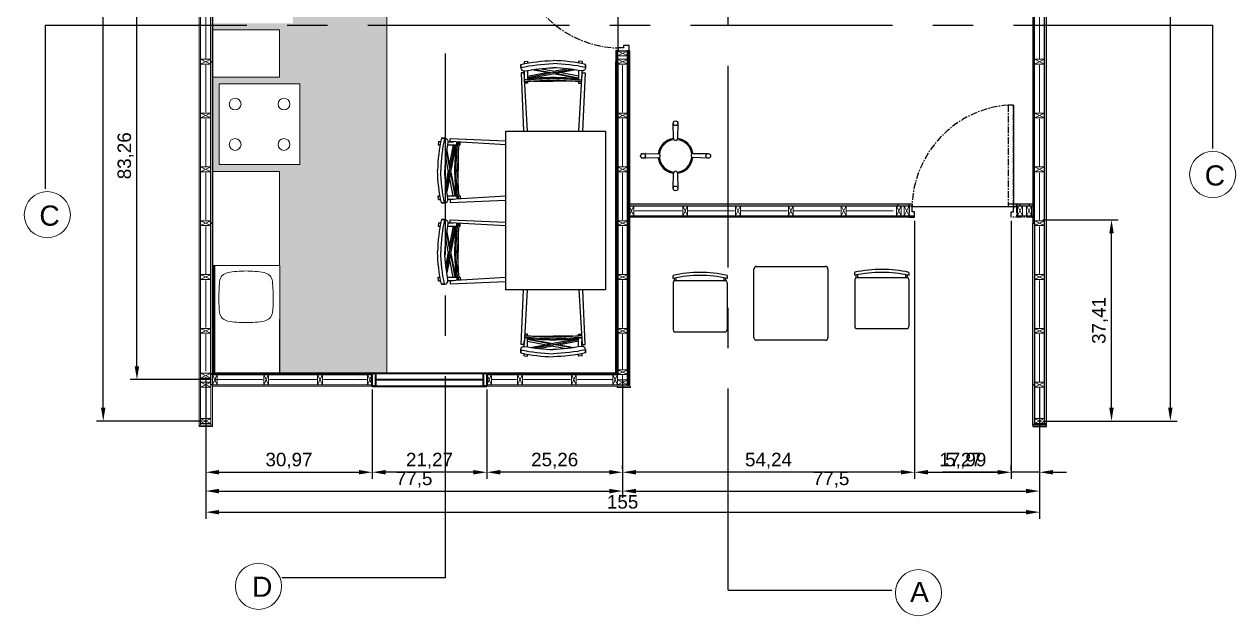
# Paper-space layout 'A000' of a CAD drawing. Header units: millimetres. Extents: x 0 to 841, y 0 to 594.
# Drawn here: x 155 to 380.2, y 161 to 271 of the extents above; entities that cross this region are included whole.
import ezdxf

# ---------------------------------------------------------------- set-up
doc = ezdxf.new("R2010")
doc.units = ezdxf.units.MM
doc.header["$MEASUREMENT"] = 0
doc.linetypes.add('CENTER', pattern=[2, 1.25, -0.25, 0.25, -0.25])
doc.layers.get('DEFPOINTS').update_dxf_attribs({"color": 210})
doc.layers.add('_AUX', color=210, linetype='Continuous', lineweight=18, plot=False)
for name, color, linetype, lineweight in [('A-ANNO-SYMB', 3, 'Continuous', 18), ('A-DETL-MBND', 3, 'Continuous', 18), ('A-DETL-MCUT', 4, 'Continuous', 25), ('A-DOOR-FULL', 4, 'Continuous', 25), ('A-ELEV-MBE1', 7, 'Continuous', 35), ('A-ELEV-MBE2', 4, 'Continuous', 25), ('A-FLOR-PATT', 8, 'Continuous', 18), ('A-FURN', 8, 'Continuous', 18), ('A-SECT-MCUT', 7, 'Continuous', 35), ('A-WALL-PATT', 8, 'Continuous', 18), ('A-WALL-STUD', 3, 'Continuous', 18)]:
    doc.layers.add(name, color=color, linetype=linetype, lineweight=lineweight)
doc.styles.get("Standard").update_dxf_attribs({"font": 'arial.ttf'})
doc.dimstyles.new('ISO-25', dxfattribs={"dimtxt": 2.5, "dimasz": 2.5, "dimexe": 1.25, "dimexo": 0.625, "dimtad": 1, "dimtxsty": 'Standard', "dimcen": 2.5, "dimadec": 0, "dimazin": 0, "dimtfac": 1, "dimtmove": 0, "dimatfit": 3, "dimfxl": 1, "dimarcsym": 0})

# ---------------------------------------------------------------- blocks, each defined once
blk = doc.blocks.new('*D57')
at = {"color": 0, "lineweight": -2, "transparency": 16777216}
for p, q in [((188.73, 196.58), (188.73, 179.01)), ((343.73, 196.58), (343.73, 179.01)), ((191.23, 180.26), (341.23, 180.26))]:
    blk.add_line(p, q, dxfattribs=at)
at = {"color": 0, "transparency": 16777216}
for points in [[(191.23, 180.67), (191.23, 179.84), (188.73, 180.26)], [(341.23, 180.67), (341.23, 179.84), (343.73, 180.26)]]:
    blk.add_solid(points, dxfattribs=at)
at = {"layer": 'DEFPOINTS', "color": 0, "transparency": 16777216}
for p in [(188.73, 197.2), (343.73, 197.2), (343.73, 180.26)]:
    blk.add_point(p, dxfattribs=at)
at = {"color": 0, "transparency": 16777216, "insert": (266.23, 182.16), "char_height": 2.5, "attachment_point": 5}
blk.add_mtext('155', dxfattribs=at)
blk = doc.blocks.new('*D58')
at = {"color": 0, "lineweight": -2, "transparency": 16777216}
for p, q in [((188.73, 204.76), (188.73, 182.93)), ((266.23, 204.76), (266.23, 182.93)), ((191.23, 184.18), (263.73, 184.18))]:
    blk.add_line(p, q, dxfattribs=at)
at = {"color": 0, "transparency": 16777216}
for points in [[(191.23, 184.6), (191.23, 183.76), (188.73, 184.18)], [(263.73, 184.6), (263.73, 183.76), (266.23, 184.18)]]:
    blk.add_solid(points, dxfattribs=at)
at = {"layer": 'DEFPOINTS', "color": 0, "transparency": 16777216}
for p in [(188.73, 205.39), (266.23, 205.39), (266.23, 184.18)]:
    blk.add_point(p, dxfattribs=at)
at = {"color": 0, "transparency": 16777216, "insert": (227.48, 186.3), "char_height": 2.5, "attachment_point": 5}
blk.add_mtext('77,5', dxfattribs=at)
blk = doc.blocks.new('*D59')
at = {"color": 0, "lineweight": -2, "transparency": 16777216}
for p, q in [((266.23, 204.24), (266.23, 182.93)), ((343.73, 203.33), (343.73, 182.93)), ((268.73, 184.18), (341.23, 184.18))]:
    blk.add_line(p, q, dxfattribs=at)
at = {"color": 0, "transparency": 16777216}
for points in [[(268.73, 184.6), (268.73, 183.76), (266.23, 184.18)], [(341.23, 184.6), (341.23, 183.76), (343.73, 184.18)]]:
    blk.add_solid(points, dxfattribs=at)
at = {"layer": 'DEFPOINTS', "color": 0, "transparency": 16777216}
for p in [(266.23, 204.86), (343.73, 203.96), (343.73, 184.18)]:
    blk.add_point(p, dxfattribs=at)
at = {"color": 0, "transparency": 16777216, "insert": (304.98, 186.3), "char_height": 2.5, "attachment_point": 5}
blk.add_mtext('77,5', dxfattribs=at)
blk = doc.blocks.new('*D60')
at = {"color": 0, "lineweight": -2, "transparency": 16777216}
for p, q in [((344.36, 383.38), (369.29, 383.38)), ((368.04, 199.7), (368.04, 380.88)), ((344.36, 197.2), (369.29, 197.2))]:
    blk.add_line(p, q, dxfattribs=at)
at = {"color": 0, "transparency": 16777216}
for points in [[(367.63, 380.88), (368.46, 380.88), (368.04, 383.38)], [(367.63, 199.7), (368.46, 199.7), (368.04, 197.2)]]:
    blk.add_solid(points, dxfattribs=at)
at = {"layer": 'DEFPOINTS', "color": 0, "transparency": 16777216}
for p in [(343.73, 383.38), (368.04, 383.38), (343.73, 197.2)]:
    blk.add_point(p, dxfattribs=at)
at = {"color": 0, "transparency": 16777216, "insert": (365.92, 290.29), "char_height": 2.5, "attachment_point": 5, "rotation": 90}
blk.add_mtext('186,18', dxfattribs=at)
blk = doc.blocks.new('*D61')
at = {"color": 0, "lineweight": -2, "transparency": 16777216}
for p, q in [((344.36, 234.61), (358.36, 234.61)), ((357.11, 199.7), (357.11, 232.11)), ((344.36, 197.2), (358.36, 197.2))]:
    blk.add_line(p, q, dxfattribs=at)
at = {"color": 0, "transparency": 16777216}
for points in [[(356.69, 232.11), (357.52, 232.11), (357.11, 234.61)], [(356.69, 199.7), (357.52, 199.7), (357.11, 197.2)]]:
    blk.add_solid(points, dxfattribs=at)
at = {"layer": 'DEFPOINTS', "color": 0, "transparency": 16777216}
for p in [(343.73, 234.61), (357.11, 234.61), (343.73, 197.2)]:
    blk.add_point(p, dxfattribs=at)
at = {"color": 0, "transparency": 16777216, "insert": (354.98, 215.91), "char_height": 2.5, "attachment_point": 5, "rotation": 90}
blk.add_mtext('37,41', dxfattribs=at)
blk = doc.blocks.new('*D64')
at = {"color": 0, "lineweight": -2, "transparency": 16777216}
for p, q in [((188.11, 383.68), (168.44, 383.68)), ((169.69, 199.7), (169.69, 381.18)), ((188.11, 197.2), (168.44, 197.2))]:
    blk.add_line(p, q, dxfattribs=at)
at = {"color": 0, "transparency": 16777216}
for points in [[(169.27, 381.18), (170.1, 381.18), (169.69, 383.68)], [(169.27, 199.7), (170.1, 199.7), (169.69, 197.2)]]:
    blk.add_solid(points, dxfattribs=at)
at = {"layer": 'DEFPOINTS', "color": 0, "transparency": 16777216}
for p in [(169.69, 383.68), (188.73, 383.68), (188.73, 197.2)]:
    blk.add_point(p, dxfattribs=at)
at = {"color": 0, "transparency": 16777216, "insert": (167.56, 290.44), "char_height": 2.5, "attachment_point": 5, "rotation": 90}
blk.add_mtext('186,48', dxfattribs=at)
blk = doc.blocks.new('*D71')
at = {"color": 0, "lineweight": -2, "transparency": 16777216}
for p, q in [((219.7, 203.06), (219.7, 186.43)), ((188.73, 196.58), (188.73, 186.43)), ((191.23, 187.68), (217.2, 187.68))]:
    blk.add_line(p, q, dxfattribs=at)
at = {"color": 0, "transparency": 16777216}
for points in [[(191.23, 188.1), (191.23, 187.27), (188.73, 187.68)], [(217.2, 188.1), (217.2, 187.27), (219.7, 187.68)]]:
    blk.add_solid(points, dxfattribs=at)
at = {"layer": 'DEFPOINTS', "color": 0, "transparency": 16777216}
for p in [(219.7, 203.68), (188.73, 197.2), (219.7, 187.68)]:
    blk.add_point(p, dxfattribs=at)
at = {"color": 0, "transparency": 16777216, "insert": (204.21, 189.81), "char_height": 2.5, "attachment_point": 5}
blk.add_mtext('30,97', dxfattribs=at)
blk = doc.blocks.new('*D72')
at = {"color": 0, "lineweight": -2, "transparency": 16777216}
for p, q in [((219.7, 203.06), (219.7, 186.43)), ((240.97, 203.06), (240.97, 186.43)), ((238.47, 187.68), (222.2, 187.68))]:
    blk.add_line(p, q, dxfattribs=at)
at = {"color": 0, "transparency": 16777216}
for points in [[(222.2, 188.1), (222.2, 187.27), (219.7, 187.68)], [(238.47, 188.1), (238.47, 187.27), (240.97, 187.68)]]:
    blk.add_solid(points, dxfattribs=at)
at = {"layer": 'DEFPOINTS', "color": 0, "transparency": 16777216}
for p in [(219.7, 203.68), (240.97, 203.68), (219.7, 187.68)]:
    blk.add_point(p, dxfattribs=at)
at = {"color": 0, "transparency": 16777216, "insert": (230.33, 189.81), "char_height": 2.5, "attachment_point": 5}
blk.add_mtext('21,27', dxfattribs=at)
blk = doc.blocks.new('*D73')
at = {"color": 0, "lineweight": -2, "transparency": 16777216}
for p, q in [((240.97, 203.06), (240.97, 186.43)), ((266.23, 203.78), (266.23, 186.43)), ((263.73, 187.68), (243.47, 187.68))]:
    blk.add_line(p, q, dxfattribs=at)
at = {"color": 0, "transparency": 16777216}
for points in [[(243.47, 188.1), (243.47, 187.27), (240.97, 187.68)], [(263.73, 188.1), (263.73, 187.27), (266.23, 187.68)]]:
    blk.add_solid(points, dxfattribs=at)
at = {"layer": 'DEFPOINTS', "color": 0, "transparency": 16777216}
for p in [(240.97, 203.68), (266.23, 204.41), (240.97, 187.68)]:
    blk.add_point(p, dxfattribs=at)
at = {"color": 0, "transparency": 16777216, "insert": (253.6, 189.81), "char_height": 2.5, "attachment_point": 5}
blk.add_mtext('25,26', dxfattribs=at)
blk = doc.blocks.new('*D74')
at = {"color": 0, "lineweight": -2, "transparency": 16777216}
for p, q in [((320.47, 234.46), (320.47, 186.43)), ((266.23, 188.31), (266.23, 188.93)), ((317.97, 187.68), (268.73, 187.68))]:
    blk.add_line(p, q, dxfattribs=at)
at = {"color": 0, "transparency": 16777216}
for points in [[(268.73, 188.1), (268.73, 187.27), (266.23, 187.68)], [(317.97, 188.1), (317.97, 187.27), (320.47, 187.68)]]:
    blk.add_solid(points, dxfattribs=at)
at = {"layer": 'DEFPOINTS', "color": 0, "transparency": 16777216}
for p in [(320.47, 235.08), (266.23, 187.68), (266.23, 187.68)]:
    blk.add_point(p, dxfattribs=at)
at = {"color": 0, "transparency": 16777216, "insert": (293.35, 189.81), "char_height": 2.5, "attachment_point": 5}
blk.add_mtext('54,24', dxfattribs=at)
blk = doc.blocks.new('*D75')
at = {"color": 0, "lineweight": -2, "transparency": 16777216}
for p, q in [((320.47, 234.46), (320.47, 186.43)), ((338.46, 234.46), (338.46, 186.43)), ((322.97, 187.68), (335.96, 187.68))]:
    blk.add_line(p, q, dxfattribs=at)
at = {"color": 0, "transparency": 16777216}
for points in [[(322.97, 188.1), (322.97, 187.27), (320.47, 187.68)], [(335.96, 188.1), (335.96, 187.27), (338.46, 187.68)]]:
    blk.add_solid(points, dxfattribs=at)
at = {"layer": 'DEFPOINTS', "color": 0, "transparency": 16777216}
for p in [(320.47, 235.08), (338.46, 235.08), (338.46, 187.68)]:
    blk.add_point(p, dxfattribs=at)
at = {"color": 0, "transparency": 16777216, "insert": (329.47, 189.81), "char_height": 2.5, "attachment_point": 5}
blk.add_mtext('17,99', dxfattribs=at)
blk = doc.blocks.new('*D76')
at = {"color": 0, "lineweight": -2, "transparency": 16777216}
for p, q in [((343.73, 196.58), (343.73, 186.43)), ((335.96, 187.68), (325.72, 187.68)), ((338.46, 188), (338.46, 188.93)), ((343.73, 187.68), (338.46, 187.68)), ((346.23, 187.68), (348.73, 187.68))]:
    blk.add_line(p, q, dxfattribs=at)
at = {"color": 0, "transparency": 16777216}
for points in [[(335.96, 188.1), (335.96, 187.27), (338.46, 187.68)], [(346.23, 188.1), (346.23, 187.27), (343.73, 187.68)]]:
    blk.add_solid(points, dxfattribs=at)
at = {"layer": 'DEFPOINTS', "color": 0, "transparency": 16777216}
for p in [(343.73, 197.2), (338.46, 187.68), (338.46, 187.37)]:
    blk.add_point(p, dxfattribs=at)
at = {"color": 0, "transparency": 16777216, "insert": (329.59, 189.81), "char_height": 2.5, "attachment_point": 5}
blk.add_mtext('5,27', dxfattribs=at)
blk = doc.blocks.new('*D78')
at = {"color": 0, "lineweight": -2, "transparency": 16777216}
for p, q in [((189.91, 288.15), (174.7, 288.15)), ((175.95, 207.4), (175.95, 285.65)), ((189.79, 204.9), (174.7, 204.9))]:
    blk.add_line(p, q, dxfattribs=at)
at = {"color": 0, "transparency": 16777216}
for points in [[(175.54, 285.65), (176.37, 285.65), (175.95, 288.15)], [(175.54, 207.4), (176.37, 207.4), (175.95, 204.9)]]:
    blk.add_solid(points, dxfattribs=at)
at = {"layer": 'DEFPOINTS', "color": 0, "transparency": 16777216}
for p in [(175.95, 288.15), (190.53, 288.15), (190.42, 204.9)]:
    blk.add_point(p, dxfattribs=at)
at = {"color": 0, "transparency": 16777216, "insert": (173.83, 246.53), "char_height": 2.5, "attachment_point": 5, "rotation": 90}
blk.add_mtext('83,26', dxfattribs=at)

psp = doc.layouts.new('A000')

# ---------------------------------------------------------------- hatches: boundary and pattern name
at = {"layer": 'A-FLOR-PATT'}
h = psp.add_hatch(dxfattribs=at)
h.set_pattern_fill('DOTS', color=0, scale=0.500484, style=0)
h.set_pattern_definition([(0, (-11259.79476, -378.1424), (0.39725929, 0.79451858), [0, -0.79451858])])
h.paths.add_polyline_path([(222.426, 301.378), (189.969, 301.378), (189.969, 288.866), (204.997, 288.866), (204.997, 287.439), (189.969, 287.439), (189.969, 226.106), (202.482, 226.106), (202.482, 206.086), (222.426, 206.086)])
h.paths.add_polyline_path([(191.221, 244.874), (206.235, 244.874), (206.235, 259.888), (191.221, 259.888)], flags=16)
h.paths.add_polyline_path([(202.468, 269.922), (189.969, 269.922), (189.969, 261.14), (202.468, 261.14)], flags=16)
h.paths.add_polyline_path([(204.984, 286.188), (189.969, 286.188), (189.969, 271.174), (204.984, 271.174)], flags=16)
h.paths.add_polyline_path([(202.481, 243.623), (189.969, 243.623), (189.969, 226.106), (202.481, 226.106)], flags=16)

# ---------------------------------------------------------------- linework, layer by layer
at = {"color": 3, "linetype": 'CENTER', "ltscale": 30}
for p, q in [((233.327, 168.057), (233.327, 423.514)), ((285.827, 165.749), (285.827, 424.079)), ((158.872, 270.802), (375.862, 270.802)), ((158.872, 270.802), (158.872, 240.361)), ((375.862, 270.802), (375.862, 247.861)), ((233.327, 168.057), (202.886, 168.057)), ((285.827, 165.749), (316.267, 165.749))]:
    psp.add_line(p, q, dxfattribs=at)
for p, q in [((345.045, 196.177), (345.045, 384.41)), ((265.417, 266.575), (265.417, 284.482)), ((338.904, 255.956), (338.904, 236.713)), ((275.694, 249.745), (275.632, 252.575)), ((276.507, 252.574), (276.444, 249.745)), ((244.522, 221.595), (244.522, 251.095)), ((244.522, 251.095), (263.022, 251.095)), ((263.022, 251.095), (263.022, 221.595)), ((270.02, 246.949), (272.849, 246.887)), ((272.849, 246.137), (270.02, 246.074)), ((270.458, 246.949), (270.448, 246.94)), ((270.448, 246.084), (270.458, 246.074)), ((282.136, 246.074), (279.309, 246.199)), ((279.325, 246.949), (282.156, 246.949)), ((275.632, 240.449), (275.694, 243.278)), ((276.444, 243.278), (276.507, 240.449)), ((267.419, 237.217), (320.031, 237.217)), ((317.474, 237.217), (317.474, 237.567)), ((319.473, 237.217), (319.473, 237.567)), ((319.473, 237.08), (319.473, 237.217)), ((320.028, 237.08), (337.905, 237.08)), ((339.459, 237.205), (342.492, 237.205)), ((340.084, 237.567), (340.084, 237.205)), ((341.783, 237.567), (341.783, 237.205)), ((319.473, 235.081), (267.419, 235.081)), ((317.474, 235.331), (317.474, 235.343)), ((319.473, 235.081), (320.472, 235.081)), ((339.634, 235.331), (339.459, 235.331)), ((339.459, 235.331), (342.492, 235.331)), ((340.084, 235.331), (340.084, 235.082)), ((341.783, 235.331), (341.783, 235.081)), ((290.646, 212.714), (290.646, 225.464)), ((291.146, 225.964), (303.896, 225.964)), ((304.396, 225.464), (304.396, 212.714)), ((275.627, 222.975), (275.627, 214.104)), ((275.877, 223.275), (275.877, 223.779)), ((285.407, 223.275), (275.877, 223.275)), ((276.177, 223.275), (276.177, 223.841)), ((285.107, 223.275), (285.107, 223.835)), ((285.407, 223.275), (285.407, 223.773)), ((309.412, 223.551), (309.412, 214.68)), ((309.662, 223.851), (309.662, 224.355)), ((319.192, 223.851), (309.662, 223.851)), ((309.962, 223.851), (309.962, 224.416)), ((318.892, 223.851), (318.892, 224.411)), ((319.192, 223.851), (319.192, 224.349)), ((319.442, 223.494), (319.442, 214.784)), ((263.022, 221.595), (244.522, 221.595)), ((285.657, 222.918), (285.657, 214.209)), ((309.662, 214.385), (319.192, 214.385)), ((275.877, 213.809), (285.407, 213.809)), ((303.896, 212.214), (291.146, 212.214)), ((267.695, 203.684), (267.695, 203.684))]:
    psp.add_line(p, q)
at = {"color": 7}
for p, q in [((247.283, 263.505), (247.283, 262.851)), ((247.922, 264.069), (248.562, 264.107)), ((247.922, 264.069), (247.922, 263.643)), ((248.562, 264.107), (248.562, 263.767)), ((258.683, 264.069), (258.043, 264.107)), ((258.043, 264.107), (258.043, 263.767)), ((258.683, 264.069), (258.683, 263.643)), ((259.322, 263.505), (259.322, 262.851)), ((247.959, 262.299), (247.959, 261.26)), ((248.562, 262.401), (248.562, 260.691)), ((248.562, 261.358), (252.072, 262.013)), ((252.875, 261.859), (248.562, 261.044)), ((248.562, 260.868), (253.302, 261.777)), ((252.875, 261.859), (249.369, 262.532)), ((249.84, 262.594), (253.302, 261.94)), ((253.302, 262.243), (250.782, 262.713)), ((253.302, 262.243), (255.823, 262.713)), ((256.764, 262.594), (253.302, 261.94)), ((253.302, 262.243), (253.302, 261.94)), ((258.043, 260.868), (253.302, 261.777)), ((253.73, 261.859), (257.236, 262.532)), ((253.73, 261.859), (258.043, 261.044)), ((258.043, 261.358), (254.532, 262.013)), ((258.043, 262.401), (258.043, 260.691)), ((258.645, 262.299), (258.645, 261.26)), ((248.562, 260.68), (247.992, 260.678)), ((248.011, 260.341), (248.562, 260.341)), ((248.034, 260.04), (248.011, 260.341)), ((248.562, 260.04), (248.034, 260.04)), ((248.562, 260.309), (248.562, 260.04)), ((249.54, 260.378), (253.302, 260.378)), ((257.064, 260.378), (253.302, 260.378)), ((258.043, 260.68), (258.612, 260.678)), ((258.593, 260.341), (258.043, 260.341)), ((258.043, 260.309), (258.043, 260.04)), ((258.043, 260.04), (258.57, 260.04)), ((258.57, 260.04), (258.593, 260.341)), ((231.999, 249.177), (231.961, 248.537)), ((231.961, 248.537), (232.301, 248.537)), ((231.999, 249.177), (232.425, 249.177)), ((232.563, 249.816), (233.217, 249.816)), ((234.209, 244.224), (233.537, 247.73)), ((233.667, 248.537), (235.377, 248.537)), ((233.769, 249.139), (234.808, 249.139)), ((234.71, 248.537), (234.055, 245.026)), ((234.209, 244.224), (235.024, 248.537)), ((235.2, 248.537), (234.291, 243.796)), ((235.388, 248.537), (235.39, 249.106)), ((236.028, 249.064), (235.727, 249.087)), ((235.727, 249.087), (235.727, 248.537)), ((235.759, 248.537), (236.028, 248.537)), ((236.028, 248.537), (236.028, 249.064)), ((233.825, 243.796), (233.355, 246.317)), ((233.474, 247.258), (234.128, 243.796)), ((235.69, 247.558), (235.69, 243.796)), ((233.825, 243.796), (233.355, 241.276)), ((233.474, 240.334), (234.128, 243.796)), ((234.209, 243.369), (233.537, 239.862)), ((233.825, 243.796), (234.128, 243.796)), ((234.209, 243.369), (235.024, 239.056)), ((235.2, 239.056), (234.291, 243.796)), ((235.69, 240.034), (235.69, 243.796)), ((234.71, 239.056), (234.055, 242.566)), ((231.961, 239.056), (232.301, 239.056)), ((231.999, 238.415), (231.961, 239.056)), ((233.667, 239.056), (235.377, 239.056)), ((235.388, 239.056), (235.39, 238.486)), ((235.727, 238.505), (235.727, 239.056)), ((235.759, 239.056), (236.028, 239.056)), ((236.028, 239.056), (236.028, 238.528)), ((231.999, 238.415), (232.425, 238.415)), ((232.563, 237.777), (233.217, 237.777)), ((233.769, 238.453), (234.808, 238.453)), ((236.028, 238.528), (235.727, 238.505)), ((232.563, 234.703), (233.217, 234.703)), ((231.999, 234.064), (231.961, 233.424)), ((231.961, 233.424), (232.301, 233.424)), ((231.999, 234.064), (232.425, 234.064)), ((233.474, 232.146), (234.128, 228.684)), ((234.209, 229.111), (233.537, 232.617)), ((233.667, 233.424), (235.377, 233.424)), ((233.769, 234.027), (234.808, 234.027)), ((234.71, 233.424), (234.055, 229.914)), ((234.209, 229.111), (235.024, 233.424)), ((235.2, 233.424), (234.291, 228.684)), ((235.388, 233.424), (235.39, 233.994)), ((235.69, 232.446), (235.69, 228.684)), ((236.028, 233.952), (235.727, 233.975)), ((235.727, 233.975), (235.727, 233.424)), ((235.759, 233.424), (236.028, 233.424)), ((236.028, 233.424), (236.028, 233.952)), ((233.825, 228.684), (233.355, 231.204)), ((233.825, 228.684), (233.355, 226.163)), ((233.474, 225.222), (234.128, 228.684)), ((234.209, 228.256), (233.537, 224.75)), ((233.825, 228.684), (234.128, 228.684)), ((234.209, 228.256), (235.024, 223.943)), ((235.2, 223.943), (234.291, 228.684)), ((235.69, 224.922), (235.69, 228.684)), ((234.71, 223.943), (234.055, 227.454)), ((231.961, 223.943), (232.301, 223.943)), ((231.999, 223.303), (231.961, 223.943)), ((231.999, 223.303), (232.425, 223.303)), ((233.667, 223.943), (235.377, 223.943)), ((233.769, 223.341), (234.808, 223.341)), ((235.388, 223.943), (235.39, 223.374)), ((235.727, 223.393), (235.727, 223.943)), ((236.028, 223.416), (235.727, 223.393)), ((235.759, 223.943), (236.028, 223.943)), ((236.028, 223.943), (236.028, 223.416)), ((232.563, 222.664), (233.217, 222.664)), ((247.959, 211.085), (247.959, 212.123)), ((248.562, 212.703), (247.992, 212.705)), ((248.034, 213.343), (248.011, 213.042)), ((248.011, 213.042), (248.562, 213.042)), ((248.562, 213.343), (248.034, 213.343)), ((248.562, 213.074), (248.562, 213.343)), ((248.562, 210.982), (248.562, 212.692)), ((248.562, 212.515), (253.302, 211.606)), ((252.875, 211.524), (248.562, 212.339)), ((248.562, 212.025), (252.072, 211.37)), ((249.54, 213.005), (253.302, 213.005)), ((257.064, 213.005), (253.302, 213.005)), ((258.043, 212.515), (253.302, 211.606)), ((253.73, 211.524), (258.043, 212.339)), ((258.043, 212.025), (254.532, 211.37)), ((258.043, 213.074), (258.043, 213.343)), ((258.043, 213.343), (258.57, 213.343)), ((258.593, 213.042), (258.043, 213.042)), ((258.043, 212.703), (258.612, 212.705)), ((258.043, 210.982), (258.043, 212.692)), ((258.57, 213.343), (258.593, 213.042)), ((258.645, 211.085), (258.645, 212.123)), ((247.283, 209.878), (247.283, 210.532)), ((247.922, 209.315), (247.922, 209.74)), ((248.562, 209.276), (248.562, 209.616)), ((252.875, 211.524), (249.369, 210.852)), ((249.84, 210.789), (253.302, 211.443)), ((253.302, 211.14), (250.782, 210.67)), ((253.302, 211.14), (253.302, 211.443)), ((256.764, 210.789), (253.302, 211.443)), ((253.302, 211.14), (255.823, 210.67)), ((253.73, 211.524), (257.236, 210.852)), ((258.043, 209.276), (258.043, 209.616)), ((258.683, 209.315), (258.683, 209.74)), ((259.322, 209.878), (259.322, 210.532)), ((247.922, 209.315), (248.562, 209.276)), ((258.683, 209.315), (258.043, 209.276))]:
    psp.add_line(p, q, dxfattribs=at)
for points in [[(247.283, 262.851), (247.283, 263.505, -0.0535275), (253.302, 264.22, -0.0826873)], [(247.283, 262.94, -0.0476607), (253.302, 263.655)], [(259.322, 262.851), (259.322, 263.505, 0.0535275), (253.302, 264.22, 0.0826873)], [(259.322, 262.94, 0.0476607), (253.302, 263.655)], [(247.283, 262.851, 0.4480296), (247.959, 262.299, -0.0317489), (253.34, 262.901, 0.0350249)], [(259.322, 262.851, -0.4480296), (258.645, 262.299, 0.0317489), (253.265, 262.901, -0.0350249)], [(233.217, 249.816), (232.563, 249.816, 0.0535275), (231.848, 243.796, 0.0826873)], [(233.128, 249.816, 0.0476607), (232.413, 243.796)], [(233.217, 249.816, -0.4480296), (233.769, 249.139, 0.0317489), (233.167, 243.759, -0.0350249)], [(233.217, 237.777), (232.563, 237.777, -0.0535275), (231.848, 243.796, -0.0826873)], [(233.128, 237.777, -0.0476607), (232.413, 243.796)], [(233.217, 237.777, 0.4480296), (233.769, 238.453, -0.0317489), (233.167, 243.834, 0.0350249)], [(233.217, 234.703), (232.563, 234.703, 0.0535275), (231.848, 228.684, 0.0826873)], [(233.128, 234.703, 0.0476607), (232.413, 228.684)], [(233.217, 234.703, -0.4480296), (233.769, 234.027, 0.0317489), (233.167, 228.646, -0.0350249)], [(233.217, 222.664), (232.563, 222.664, -0.0535275), (231.848, 228.684, -0.0826873)], [(233.128, 222.664, -0.0476607), (232.413, 228.684)], [(233.217, 222.664, 0.4480296), (233.769, 223.341, -0.0317489), (233.167, 228.721, 0.0350249)], [(247.283, 210.532, -0.4480296), (247.959, 211.085, 0.0317489), (253.34, 210.482, -0.0350249)], [(247.283, 210.532), (247.283, 209.878, 0.0535275), (253.302, 209.163, 0.0826873)], [(247.283, 210.443, 0.0476607), (253.302, 209.728)], [(259.322, 210.532, 0.4480296), (258.645, 211.085, -0.0317489), (253.265, 210.482, 0.0350249)], [(259.322, 210.532), (259.322, 209.878, -0.0535275), (253.302, 209.163, -0.0826873)], [(259.322, 210.443, -0.0476607), (253.302, 209.728)]]:
    psp.add_lwpolyline(points, format="xyb", dxfattribs=at)
for points in [[(248.535, 251.095), (247.922, 261.923), (247.358, 261.923), (247.809, 251.095)], [(258.069, 251.095), (258.683, 261.923), (259.247, 261.923), (258.795, 251.095)], [(244.522, 248.588), (234.145, 249.177), (234.145, 249.741), (244.522, 249.308)], [(244.522, 239.004), (234.145, 238.415), (234.145, 237.852), (244.522, 238.285)], [(244.522, 233.476), (234.145, 234.064), (234.145, 234.628), (244.522, 234.195)], [(244.522, 223.891), (234.145, 223.303), (234.145, 222.739), (244.522, 223.172)], [(248.496, 221.595), (247.922, 211.46), (247.358, 211.46), (247.781, 221.595)], [(258.108, 221.595), (258.683, 211.46), (259.247, 211.46), (258.824, 221.595)]]:
    psp.add_lwpolyline(points, dxfattribs=at)
for centre in [(276.069, 252.574), (270.02, 246.512), (282.145, 246.512), (276.069, 240.449)]:
    psp.add_circle(centre, 0.438)
for centre, start, end in [((257.1, 146.475), 91.90175, 94.56128), ((257.1, 146.701), 91.90175, 94.27847), ((257.1, 146.174), 91.90175, 94.27847), ((249.504, 146.701), 85.72153, 88.09825), ((249.504, 146.475), 85.43872, 88.09825), ((249.504, 146.174), 85.72153, 88.09825), ((349.367, 239.998), 175.72153, 178.09825), ((349.593, 239.998), 175.43872, 178.09825), ((349.894, 239.998), 175.72153, 178.09825), ((349.367, 247.594), 181.90175, 184.27847), ((349.593, 247.594), 181.90175, 184.56128), ((349.894, 247.594), 181.90175, 184.27847), ((349.367, 224.885), 175.72153, 178.09825), ((349.593, 224.885), 175.43872, 178.09825), ((349.894, 224.885), 175.72153, 178.09825), ((349.367, 232.482), 181.90175, 184.27847), ((349.593, 232.482), 181.90175, 184.56128), ((349.894, 232.482), 181.90175, 184.27847), ((257.1, 326.908), 265.43872, 268.09825), ((257.1, 327.209), 265.72153, 268.09825), ((257.1, 326.682), 265.72153, 268.09825), ((249.504, 327.209), 271.90175, 274.27847), ((249.504, 326.908), 271.90175, 274.56128), ((249.504, 326.682), 271.90175, 274.27847)]:
    psp.add_arc(centre, 114.454, start, end, dxfattribs=at)
for centre, radius, start, end in [((276.069, 246.512), 3.234, 96.64825, 173.34215), ((276.069, 246.512), 3.023, 95.69268, 174.13545), ((276.069, 249.745), 0.375, 180, 0), ((276.069, 246.512), 3.023, 6.58941, 84.30732), ((276.069, 246.512), 3.234, 7.73017, 83.35175), ((270.02, 246.512), 0.438, 87.46867, 272.59272), ((272.849, 246.512), 0.375, 270, 90), ((276.069, 246.512), 3.234, 186.65785, 263.35175), ((276.069, 246.512), 3.023, 185.86455, 264.30732), ((276.069, 246.512), 3.023, 275.69268, 355.61498), ((276.069, 246.512), 3.234, 276.64825, 354.47421), ((279.317, 246.574), 0.375, 88.73433, 268.73433), ((276.069, 243.278), 0.375, 360, 180), ((291.146, 225.464), 0.5, 90, 180), ((303.896, 225.464), 0.5, 0, 90), ((314.412, 202.434), 22.975, 77.35836, 102.57039), ((276.058, 224.004), 0.513, 147.1093, 212.89069), ((280.627, 201.858), 22.975, 77.35836, 102.57039), ((280.627, 201.301), 22.975, 77.35836, 102.57039), ((275.965, 222.948), 0.339, 105.02124, 175.34458), ((285.28, 222.92), 0.377, 359.65886, 70.32338), ((285.005, 223.998), 0.707, 336.79987, 23.20013), ((309.843, 224.579), 0.513, 147.1093, 212.89069), ((314.412, 201.877), 22.975, 77.35836, 102.57039), ((309.75, 223.523), 0.339, 105.02124, 175.34458), ((319.065, 223.496), 0.377, 359.65886, 70.32338), ((318.79, 224.573), 0.707, 336.79987, 23.20013), ((275.949, 214.124), 0.323, 176.52284, 257.11145), ((285.265, 214.176), 0.393, 291.10516, 4.83977), ((309.734, 214.699), 0.323, 176.52284, 257.11145), ((319.051, 214.751), 0.393, 291.10516, 4.83977), ((291.146, 212.714), 0.5, 180, 270), ((303.896, 212.714), 0.5, 270, 0)]:
    psp.add_arc(centre, radius, start, end)
at = {"layer": '_AUX', "color": 0}
for points in [[(222.426, 301.378), (189.969, 301.378), (189.969, 288.866), (204.997, 288.866), (204.997, 287.439), (189.969, 287.439), (189.969, 226.106), (202.482, 226.106), (202.482, 206.086), (222.426, 206.086)], [(202.468, 269.922), (189.969, 269.922), (189.969, 261.14), (202.468, 261.14)], [(191.221, 244.874), (206.235, 244.874), (206.235, 259.888), (191.221, 259.888)], [(202.481, 243.623), (189.969, 243.623), (189.969, 226.106), (202.481, 226.106)]]:
    psp.add_lwpolyline(points, close=True, dxfattribs=at)
at = {"layer": 'A-ANNO-SYMB'}
for centre in [(375.912, 243.034), (159.292, 235.571), (198.539, 166.476), (321.233, 165.284)]:
    psp.add_circle(centre, 4.291, dxfattribs=at)
at = {"layer": 'A-DETL-MBND', "color": 0}
psp.add_line((187.517, 196.177), (187.517, 196.452), dxfattribs=at)
for points in [[(187.792, 294.672), (187.792, 196.452), (187.517, 196.452), (187.517, 294.046)], [(187.517, 196.452), (189.969, 196.452), (189.969, 196.177), (187.517, 196.177)], [(187.792, 196.452), (189.669, 196.452), (189.669, 196.752), (187.792, 196.752)]]:
    psp.add_lwpolyline(points, dxfattribs=at)
for points in [[(189.669, 196.452), (189.669, 203.959), (189.969, 203.959), (189.969, 196.452)], [(219.698, 203.959), (219.698, 203.684), (189.969, 203.684), (189.969, 203.959)], [(267.419, 203.959), (267.419, 203.684), (240.969, 203.684), (240.969, 203.959)], [(267.695, 203.409), (267.695, 203.684), (265.192, 203.684), (265.192, 203.409)]]:
    psp.add_lwpolyline(points, close=True, dxfattribs=at)
at = {"layer": 'A-DETL-MCUT', "color": 0}
for points in [[(189.969, 272.776), (189.969, 264.017), (189.669, 264.017), (189.669, 294.672)], [(189.969, 203.959), (189.969, 203.959), (189.669, 203.959), (189.669, 233.988), (189.969, 233.988), (189.969, 205.836)], [(345.045, 196.452), (342.492, 196.452), (342.492, 196.177), (345.045, 196.177)], [(345.045, 196.452), (342.792, 196.452), (342.792, 196.752), (345.045, 196.752)]]:
    psp.add_lwpolyline(points, dxfattribs=at)
for points in [[(342.792, 264.017), (342.792, 294.046), (342.492, 294.046), (342.492, 264.017)], [(189.669, 233.988), (189.669, 264.017), (189.969, 264.017), (189.969, 233.988)], [(342.792, 233.988), (342.792, 264.017), (342.492, 264.017), (342.492, 233.988)], [(342.492, 203.959), (342.492, 233.988), (342.792, 233.988), (342.792, 203.959)], [(342.492, 196.452), (342.492, 203.959), (342.792, 203.959), (342.792, 196.452)]]:
    psp.add_lwpolyline(points, close=True, dxfattribs=at)
at = {"layer": 'A-DOOR-FULL', "color": 0, "linetype": 'CENTER'}
for p, q in [((319.473, 237.08), (319.473, 235.081)), ((320.028, 236.08), (320.028, 237.08)), ((338.904, 237.08), (339.459, 237.08)), ((338.904, 236.08), (338.904, 237.08)), ((339.459, 237.08), (339.459, 235.081)), ((320.472, 236.08), (320.028, 236.08)), ((320.472, 235.081), (320.472, 236.08)), ((338.46, 235.081), (338.46, 236.08)), ((338.46, 236.08), (338.904, 236.08)), ((342.492, 235.081), (338.46, 235.081))]:
    psp.add_line(p, q, dxfattribs=at)
for points in [[(265.417, 266.575), (265.417, 266.019), (267.419, 266.019), (267.419, 267.02), (266.418, 267.02), (266.418, 266.575), (265.417, 266.575)], [(337.905, 255.956), (337.905, 237.08), (338.904, 237.08), (338.904, 255.956), (337.905, 255.956)]]:
    psp.add_lwpolyline(points, dxfattribs=at)
for centre, radius, start, end in [((265.854, 285.972), 19.401, 184.40465, 268.71036), ((339.392, 236.644), 19.369, 94.40465, 178.71036)]:
    psp.add_arc(centre, radius, start, end, dxfattribs=at)
at = {"layer": 'A-ELEV-MBE1', "color": 0}
for p, q in [((219.698, 206.086), (240.969, 206.086)), ((219.698, 203.684), (240.969, 203.684))]:
    psp.add_line(p, q, dxfattribs=at)
at = {"layer": 'A-ELEV-MBE1', "color": 0, "linetype": 'Continuous'}
psp.add_line((220.324, 204.898), (240.33, 204.898), dxfattribs=at)
at = {"layer": 'A-ELEV-MBE1', "color": 0}
for points in [[(219.698, 206.086), (220.324, 206.086), (220.324, 203.684), (219.698, 203.684)], [(240.343, 206.086), (240.969, 206.086), (240.969, 203.684), (240.343, 203.684)]]:
    psp.add_lwpolyline(points, close=True, dxfattribs=at)
at = {"layer": 'A-ELEV-MBE2', "color": 0}
for p, q in [((344.669, 197.653), (344.669, 382.933)), ((267.419, 237.567), (320.045, 237.567)), ((337.905, 237.567), (342.492, 237.567)), ((267.419, 235.343), (320.472, 235.343))]:
    psp.add_line(p, q, dxfattribs=at)
at = {"layer": 'A-FURN', "color": 0}
for p, q in [((265.042, 221.101), (265.042, 251.13)), ((189.969, 226.106), (202.482, 226.106)), ((189.969, 206.086), (189.969, 226.106)), ((202.482, 226.106), (202.481, 206.086)), ((202.481, 206.086), (189.969, 206.086))]:
    psp.add_line(p, q, dxfattribs=at)
at = {"layer": 'A-FURN', "color": 0, "linetype": 'Continuous'}
psp.add_line((217.389, 205.213), (217.389, 205.213), dxfattribs=at)
at = {"layer": 'A-FURN', "color": 0}
for points in [[(189.969, 269.922), (189.969, 261.14), (202.468, 261.14), (202.468, 269.922)], [(206.235, 259.888), (206.235, 244.874), (191.221, 244.874), (191.221, 259.888)], [(189.969, 226.106), (202.481, 226.106), (202.481, 243.623), (189.969, 243.623)]]:
    psp.add_lwpolyline(points, close=True, dxfattribs=at)
for centre in [(194.201, 256.135), (203.277, 256.135), (194.201, 248.628), (203.277, 248.628)]:
    psp.add_circle(centre, 1.095, dxfattribs=at)
for centre, radius, start, end in [((230.256, 219.776), 39.085, 174.99166, 180.0013), ((230.256, 219.776), 39.085, 174.99166, 180.0013), ((193.182, 222.951), 1.877, 100.38124, 172.77), ((193.182, 222.951), 1.877, 100.38124, 172.77), ((196.225, 206.337), 18.768, 90, 100.38124), ((196.225, 206.337), 18.768, 90, 100.38124), ((196.225, 206.337), 18.768, 79.61876, 90), ((196.225, 206.337), 18.768, 79.61876, 90), ((199.269, 222.951), 1.877, 7.23, 79.61876), ((199.269, 222.951), 1.877, 7.23, 79.61876), ((162.195, 219.776), 39.085, 359.9987, 5.00834), ((162.195, 219.776), 39.085, 359.9987, 5.00834), ((209.939, 219.775), 18.768, 180, 187.23), ((209.939, 219.775), 18.768, 180, 187.23), ((182.512, 219.775), 18.768, 352.77, 0), ((182.512, 219.775), 18.768, 352.77, 0), ((193.182, 217.649), 1.877, 187.23, 259.61876), ((193.182, 217.649), 1.877, 187.23, 259.61876), ((199.269, 217.649), 1.877, 280.38124, 352.77), ((199.269, 217.649), 1.877, 280.38124, 352.77), ((196.225, 234.264), 18.768, 259.61876, 270), ((196.225, 234.264), 18.768, 259.61876, 270), ((196.225, 234.264), 18.768, 270, 280.38124), ((196.225, 234.264), 18.768, 270, 280.38124)]:
    psp.add_arc(centre, radius, start, end, dxfattribs=at)
at = {"layer": 'A-SECT-MCUT', "color": 0}
for p, q in [((339.459, 237.567), (339.459, 237.08)), ((317.474, 235.081), (317.474, 235.331)), ((319.473, 235.331), (319.473, 235.081)), ((190.345, 206.086), (190.345, 226.106))]:
    psp.add_line(p, q, dxfattribs=at)
for points in [[(265.042, 264.017), (265.292, 264.017), (265.292, 266.019), (265.042, 266.019)], [(267.419, 264.017), (267.169, 264.017), (267.169, 266.019), (267.419, 266.019)], [(265.292, 264.017), (265.292, 233.988), (265.042, 233.988), (265.042, 264.017)], [(267.419, 264.017), (267.419, 233.988), (267.169, 233.988), (267.169, 264.017)], [(265.292, 233.988), (265.292, 206.086), (265.042, 206.086), (265.042, 233.988)], [(267.419, 233.988), (267.419, 203.959), (267.169, 203.959), (267.169, 233.988)], [(189.969, 206.086), (219.698, 206.086), (219.698, 205.836), (189.969, 205.836)], [(240.969, 206.086), (265.292, 206.086), (265.292, 205.836), (240.969, 205.836)]]:
    psp.add_lwpolyline(points, close=True, dxfattribs=at)
at = {"layer": 'A-WALL-PATT', "color": 0, "ltscale": 0.1}
for p, q in [((188.731, 273.401), (188.731, 264.643)), ((343.731, 273.401), (343.731, 264.643)), ((188.731, 263.392), (188.731, 254.633)), ((266.231, 263.392), (266.231, 254.633)), ((343.731, 263.392), (343.731, 254.633)), ((188.731, 253.382), (188.731, 244.624)), ((266.231, 253.382), (266.231, 244.624)), ((343.731, 253.382), (343.731, 244.624)), ((188.731, 243.372), (188.731, 234.614)), ((266.231, 243.372), (266.231, 234.614)), ((343.731, 243.372), (343.731, 234.614)), ((268.493, 236.28), (277.238, 236.28)), ((278.312, 236.28), (287.056, 236.28)), ((288.13, 236.28), (296.874, 236.28)), ((297.948, 236.28), (306.692, 236.28)), ((307.766, 236.28), (316.51, 236.28)), ((188.731, 233.363), (188.731, 224.604)), ((266.231, 233.363), (266.231, 224.604)), ((343.731, 233.363), (343.731, 224.604)), ((188.731, 223.353), (188.731, 214.594)), ((266.231, 223.353), (266.231, 214.594)), ((343.731, 223.353), (343.731, 214.595)), ((188.731, 213.343), (188.731, 206.462)), ((266.231, 213.343), (266.231, 206.737)), ((343.731, 213.343), (343.731, 204.409)), ((188.731, 204.41), (188.731, 205.386)), ((266.231, 205.836), (266.231, 204.86)), ((188.731, 203.509), (188.731, 197.653)), ((190.57, 204.898), (199.353, 204.898)), ((200.605, 204.898), (209.363, 204.898)), ((210.614, 204.898), (218.797, 204.898)), ((241.87, 204.898), (246.524, 204.898)), ((247.775, 204.898), (256.534, 204.898)), ((257.785, 204.898), (264.391, 204.898)), ((343.731, 203.509), (343.731, 197.653))]:
    psp.add_line(p, q, dxfattribs=at)
at = {"layer": 'A-WALL-STUD', "color": 0}
for p, q in [((267.169, 266.019), (265.292, 265.118)), ((265.292, 266.019), (267.169, 265.118)), ((189.669, 264.468), (187.792, 263.567)), ((187.792, 264.468), (189.669, 263.567)), ((267.169, 264.468), (265.292, 263.567)), ((265.292, 264.468), (267.169, 263.567)), ((342.792, 264.468), (344.669, 263.567)), ((344.669, 264.468), (342.792, 263.567)), ((189.669, 254.458), (187.792, 253.557)), ((187.792, 254.458), (189.669, 253.557)), ((267.169, 254.458), (265.292, 253.557)), ((265.292, 254.458), (267.169, 253.557)), ((342.792, 254.458), (344.669, 253.557)), ((344.669, 254.458), (342.792, 253.557)), ((189.669, 244.448), (187.792, 243.548)), ((187.792, 244.448), (189.669, 243.548)), ((267.169, 244.448), (265.292, 243.548)), ((265.292, 244.448), (267.169, 243.548)), ((342.792, 244.448), (344.669, 243.548)), ((344.669, 244.448), (342.792, 243.548)), ((267.419, 235.343), (268.319, 237.217)), ((267.419, 237.217), (268.319, 235.343)), ((277.412, 235.343), (278.312, 237.217)), ((277.412, 237.217), (278.312, 235.343)), ((287.231, 235.343), (288.13, 237.217)), ((287.231, 237.217), (288.13, 235.343)), ((297.049, 235.343), (297.948, 237.217)), ((297.049, 237.217), (297.948, 235.343)), ((306.867, 235.343), (307.766, 237.217)), ((306.867, 237.217), (307.766, 235.343)), ((318.036, 237.217), (317.136, 237.217)), ((317.136, 237.217), (317.136, 235.343)), ((318.036, 235.343), (317.136, 237.217)), ((318.036, 237.217), (317.136, 235.343)), ((318.036, 235.343), (318.036, 237.217)), ((319.473, 237.217), (318.573, 237.217)), ((318.573, 237.217), (318.573, 235.343)), ((319.473, 235.343), (318.573, 237.217)), ((319.473, 237.217), (318.573, 235.343)), ((319.473, 235.343), (319.473, 237.217)), ((340.533, 235.331), (339.634, 237.205)), ((340.533, 237.205), (339.634, 235.331)), ((341.333, 235.331), (342.232, 237.205)), ((341.333, 237.205), (342.232, 235.331)), ((189.669, 234.439), (187.792, 233.538)), ((187.792, 234.439), (189.669, 233.538)), ((267.169, 234.439), (265.292, 233.538)), ((265.292, 234.439), (267.169, 233.538)), ((317.136, 235.343), (318.036, 235.343)), ((318.573, 235.343), (319.473, 235.343)), ((342.792, 234.439), (344.669, 233.538)), ((344.669, 234.439), (342.792, 233.538)), ((189.669, 224.429), (187.792, 223.528)), ((187.792, 224.429), (189.669, 223.528)), ((267.169, 224.429), (265.292, 223.528)), ((265.292, 224.429), (267.169, 223.528)), ((344.669, 224.429), (342.792, 223.528)), ((342.792, 224.429), (344.669, 223.528)), ((189.669, 214.419), (187.792, 213.518)), ((187.792, 214.419), (189.669, 213.518)), ((265.292, 214.419), (267.169, 213.518)), ((267.169, 214.419), (265.292, 213.518)), ((342.792, 214.419), (344.669, 213.519)), ((344.669, 214.419), (342.792, 213.519)), ((189.669, 206.086), (187.792, 205.186)), ((187.792, 206.086), (189.669, 205.186)), ((189.969, 203.959), (190.87, 205.836)), ((189.969, 205.836), (190.87, 203.959)), ((199.529, 203.959), (200.429, 205.836)), ((199.529, 205.836), (200.429, 203.959)), ((209.538, 203.959), (210.439, 205.836)), ((209.538, 205.836), (210.439, 203.959)), ((218.797, 203.959), (219.698, 205.836)), ((218.797, 205.836), (219.698, 203.959)), ((240.969, 203.959), (241.87, 205.836)), ((240.969, 205.836), (241.87, 203.959)), ((246.699, 203.959), (247.6, 205.836)), ((246.699, 205.836), (247.6, 203.959)), ((256.709, 203.959), (257.61, 205.836)), ((256.709, 205.836), (257.61, 203.959)), ((264.391, 203.959), (265.292, 205.836)), ((264.391, 205.836), (265.292, 203.959)), ((265.292, 206.737), (267.169, 205.836)), ((267.169, 206.737), (265.292, 205.836)), ((189.669, 204.409), (187.792, 203.509)), ((187.792, 204.409), (189.669, 203.509)), ((265.292, 204.86), (267.169, 203.959)), ((267.169, 204.86), (265.292, 203.959)), ((344.669, 204.409), (342.792, 203.509)), ((342.792, 204.409), (344.669, 203.509)), ((189.669, 197.653), (187.792, 196.752)), ((187.792, 197.653), (189.669, 196.752)), ((344.669, 197.653), (342.792, 196.752)), ((342.792, 197.653), (344.669, 196.752))]:
    psp.add_line(p, q, dxfattribs=at)
for points in [[(267.169, 266.019), (265.292, 266.019), (265.292, 265.118), (267.169, 265.118)], [(189.669, 264.468), (187.792, 264.468), (187.792, 263.567), (189.669, 263.567)], [(267.169, 264.468), (265.292, 264.468), (265.292, 263.567), (267.169, 263.567)], [(342.792, 264.468), (344.669, 264.468), (344.669, 263.567), (342.792, 263.567)], [(189.669, 254.458), (187.792, 254.458), (187.792, 253.557), (189.669, 253.557)], [(267.169, 254.458), (265.292, 254.458), (265.292, 253.557), (267.169, 253.557)], [(342.792, 254.458), (344.669, 254.458), (344.669, 253.557), (342.792, 253.557)], [(189.669, 244.448), (187.792, 244.448), (187.792, 243.548), (189.669, 243.548)], [(267.169, 244.448), (265.292, 244.448), (265.292, 243.548), (267.169, 243.548)], [(342.792, 244.448), (344.669, 244.448), (344.669, 243.548), (342.792, 243.548)], [(267.419, 235.343), (267.419, 237.217), (268.319, 237.217), (268.319, 235.343)], [(277.412, 235.343), (277.412, 237.217), (278.312, 237.217), (278.312, 235.343)], [(287.231, 235.343), (287.231, 237.217), (288.13, 237.217), (288.13, 235.343)], [(297.049, 235.343), (297.049, 237.217), (297.948, 237.217), (297.948, 235.343)], [(306.867, 235.343), (306.867, 237.217), (307.766, 237.217), (307.766, 235.343)], [(340.533, 235.331), (340.533, 237.205), (339.634, 237.205), (339.634, 235.331)], [(341.333, 235.331), (341.333, 237.205), (342.232, 237.205), (342.232, 235.331)], [(189.669, 234.439), (187.792, 234.439), (187.792, 233.538), (189.669, 233.538)], [(267.169, 234.439), (265.292, 234.439), (265.292, 233.538), (267.169, 233.538)], [(342.792, 234.439), (344.669, 234.439), (344.669, 233.538), (342.792, 233.538)], [(189.669, 224.429), (187.792, 224.429), (187.792, 223.528), (189.669, 223.528)], [(267.169, 224.429), (265.292, 224.429), (265.292, 223.528), (267.169, 223.528)], [(344.669, 224.429), (342.792, 224.429), (342.792, 223.528), (344.669, 223.528)], [(189.669, 214.419), (187.792, 214.419), (187.792, 213.518), (189.669, 213.518)], [(265.292, 214.419), (267.169, 214.419), (267.169, 213.518), (265.292, 213.518)], [(342.792, 214.419), (344.669, 214.419), (344.669, 213.519), (342.792, 213.519)], [(189.669, 206.086), (187.792, 206.086), (187.792, 205.186), (189.669, 205.186)], [(189.969, 203.959), (189.969, 205.836), (190.87, 205.836), (190.87, 203.959)], [(199.529, 203.959), (199.529, 205.836), (200.429, 205.836), (200.429, 203.959)], [(209.538, 203.959), (209.538, 205.836), (210.439, 205.836), (210.439, 203.959)], [(218.797, 203.959), (218.797, 205.836), (219.698, 205.836), (219.698, 203.959)], [(240.969, 203.959), (240.969, 205.836), (241.87, 205.836), (241.87, 203.959)], [(246.699, 203.959), (246.699, 205.836), (247.6, 205.836), (247.6, 203.959)], [(256.709, 203.959), (256.709, 205.836), (257.61, 205.836), (257.61, 203.959)], [(264.391, 203.959), (264.391, 205.836), (265.292, 205.836), (265.292, 203.959)], [(265.292, 206.737), (267.169, 206.737), (267.169, 205.836), (265.292, 205.836)], [(189.669, 204.409), (187.792, 204.409), (187.792, 203.509), (189.669, 203.509)], [(265.292, 204.86), (267.169, 204.86), (267.169, 203.959), (265.292, 203.959)], [(344.669, 204.409), (342.792, 204.409), (342.792, 203.509), (344.669, 203.509)], [(189.669, 197.653), (187.792, 197.653), (187.792, 196.752), (189.669, 196.752)], [(344.669, 197.653), (342.792, 197.653), (342.792, 196.752), (344.669, 196.752)]]:
    psp.add_lwpolyline(points, close=True, dxfattribs=at)

# ---------------------------------------------------------------- texts
at = {"color": 3, "char_height": 3.75, "attachment_point": 1}
for s, width, insert in [('C', 29.28471, (374.435, 244.744)), ('C', 29.28471, (157.814, 237.282)), ('D', 35.40107, (197.342, 168.267)), ('{\\fArial|b0|i0|c0|p0;A}', 28.67651, (319.674, 167.301))]:
    psp.add_mtext_dynamic_manual_height_columns(s, width=width, gutter_width=12.5, heights=[0], dxfattribs=dict(at, insert=insert))

# ---------------------------------------------------------------- dimensions: what is measured, and where the dimension line sits
at = {"color": 3}
for base, p1, p2, picture, middle in [((169.686, 383.683), (188.731, 197.203), (188.731, 383.683), '*D64', (169.686, 290.443)), ((368.045, 383.383), (343.731, 197.203), (343.731, 383.383), '*D60', (368.045, 290.293))]:
    dim = psp.add_linear_dim(base=base, p1=p1, p2=p2, angle=90, dimstyle='ISO-25', dxfattribs=at)
    dim.commit()
    dim.dimension.update_dxf_attribs({"geometry": picture, "text_midpoint": middle, "dimtype": 160})
for base, p1, p2, picture, middle in [((175.9541, 288.153), (190.4198, 204.8977), (190.5325, 288.153), '*D78', (173.8267, 246.5254)), ((357.106, 234.614), (343.731, 197.203), (343.731, 234.614), '*D61', (354.979, 215.908))]:
    dim = psp.add_linear_dim(base=base, p1=p1, p2=p2, angle=90, dimstyle='ISO-25', dxfattribs=at)
    dim.commit()
    dim.dimension.update_dxf_attribs({"geometry": picture, "text_midpoint": middle})
for base, p1, p2, picture, middle in [((266.231, 187.685), (320.472, 235.081), (266.231, 187.685), '*D74', (293.351, 189.812)), ((338.46, 187.685), (320.472, 235.081), (338.46, 235.081), '*D75', (329.466, 189.812)), ((266.231, 184.178), (188.731, 205.386), (266.231, 205.386), '*D58', (227.481, 186.301)), ((219.698, 187.685), (188.731, 197.203), (219.698, 203.684), '*D71', (204.215, 189.812)), ((219.698, 187.685), (240.969, 203.684), (219.698, 203.684), '*D72', (230.334, 189.812)), ((240.969, 187.685), (266.231, 204.41), (240.969, 203.684), '*D73', (253.6, 189.812)), ((343.731, 184.178), (266.231, 204.86), (343.731, 203.959), '*D59', (304.981, 186.301)), ((343.731, 180.258), (188.731, 197.203), (343.731, 197.203), '*D57', (266.231, 182.159)), ((338.46, 187.685), (343.731, 197.203), (338.46, 187.372), '*D76', (329.588, 189.812))]:
    dim = psp.add_linear_dim(base=base, p1=p1, p2=p2, dimstyle='ISO-25', dxfattribs=at)
    dim.commit()
    dim.dimension.update_dxf_attribs({"geometry": picture, "text_midpoint": middle})

doc.saveas('drawing.dxf')
